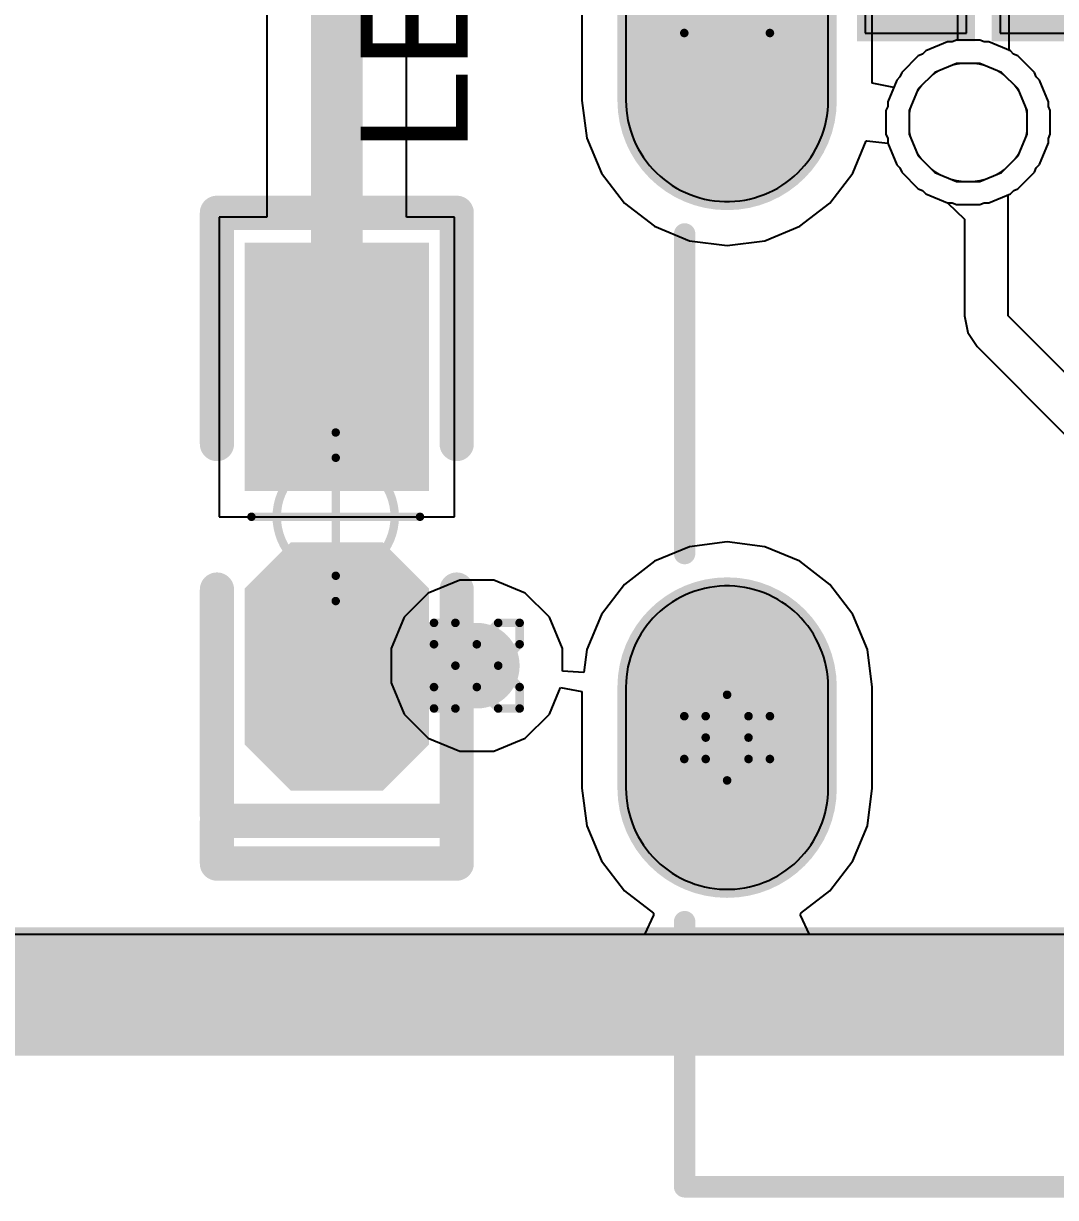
# Model space of a CAD drawing. Header units: inches. Extents: x -13 to 356, y -4 to 120.
# Drawn here: x 2.33 to 8.46, y -4.22 to 2.74 of the extents above; entities that cross this region are included whole.
import ezdxf

# ---------------------------------------------------------------- set-up
doc = ezdxf.new("R2010")
doc.units = ezdxf.units.IN
for name, color, linetype in [('Board_outline', 56, 'Continuous'), ('Bottom Layer', 5, 'Continuous'), ('Bottom Overlay', 54, 'Continuous'), ('Bottom Solder', 6, 'Continuous'), ('Dimensions', 6, 'Continuous'), ('Drill Drawing', 1, 'Continuous'), ('GND', 16, 'Continuous'), ('Keep-Out Layer', 6, 'Continuous'), ('Mechanical 15', 56, 'Continuous'), ('Multi-Layer', 9, 'Continuous'), ('Pad Holes', 156, 'Continuous'), ('POWER', 76, 'Continuous'), ('Top Layer', 1, 'Continuous'), ('Top Overlay', 2, 'Continuous'), ('Top Paste', 8, 'Continuous'), ('Top Solder', 216, 'Continuous'), ('Via Holes', 16, 'Continuous')]:
    doc.layers.add(name, color=color, linetype=linetype)
doc.styles.add('Arial', font='', dxfattribs={"height": 0.2})
doc.styles.get('Arial').set_extended_font_data('Arial')

# ---------------------------------------------------------------- blocks, each defined once
blk = doc.blocks.new('KH_TYPE_C_16P_17')
at = {"layer": 'Bottom Layer'}
h = blk.add_hatch(color=5, dxfattribs=at)
edge = h.paths.add_edge_path()
edge.add_arc((-4.3201, 1.365), 0.6, 180, 360)
edge.add_line((-3.7201, 1.365), (-3.7201, 2.165))
edge.add_arc((-4.3201, 2.165), 0.6, 0, 180)
edge.add_line((-4.9201, 2.165), (-4.9201, 1.365))
h = blk.add_hatch(color=5, dxfattribs=at)
edge = h.paths.add_edge_path()
edge.add_arc((-4.3201, -2.715), 0.6, 180, 360)
edge.add_line((-3.7201, -2.715), (-3.7201, -2.115))
edge.add_arc((-4.3201, -2.115), 0.6, 0, 180)
edge.add_line((-4.9201, -2.115), (-4.9201, -2.715))
at = {"layer": 'Bottom Solder'}
h = blk.add_hatch(color=6, dxfattribs=at)
edge = h.paths.add_edge_path()
edge.add_arc((-4.3201, 1.365), 0.6508, 180, 360)
edge.add_line((-3.6693, 1.365), (-3.6693, 2.165))
edge.add_arc((-4.3201, 2.165), 0.6508, 0, 180)
edge.add_line((-4.9709, 2.165), (-4.9709, 1.365))
h = blk.add_hatch(color=6, dxfattribs=at)
edge = h.paths.add_edge_path()
edge.add_arc((-4.3201, -2.715), 0.6508, 180, 360)
edge.add_line((-3.6693, -2.715), (-3.6693, -2.115))
edge.add_arc((-4.3201, -2.115), 0.6508, 0, 180)
edge.add_line((-4.9709, -2.115), (-4.9709, -2.715))
at = {"layer": 'GND'}
h = blk.add_hatch(color=16, dxfattribs=at)
edge = h.paths.add_edge_path()
edge.add_arc((-4.3201, 1.365), 0.6, 180, 360)
edge.add_line((-3.7201, 1.365), (-3.7201, 2.165))
edge.add_arc((-4.3201, 2.165), 0.6, 0, 180)
edge.add_line((-4.9201, 2.165), (-4.9201, 1.365))
h = blk.add_hatch(color=16, dxfattribs=at)
edge = h.paths.add_edge_path()
edge.add_arc((-4.3201, -2.715), 0.6, 180, 360)
edge.add_line((-3.7201, -2.715), (-3.7201, -2.115))
edge.add_arc((-4.3201, -2.115), 0.6, 0, 180)
edge.add_line((-4.9201, -2.115), (-4.9201, -2.715))
at = {"layer": 'Multi-Layer'}
h = blk.add_hatch(color=9, dxfattribs=at)
edge = h.paths.add_edge_path()
edge.add_arc((-4.3201, 1.365), 0.6, 180, 360)
edge.add_line((-3.7201, 1.365), (-3.7201, 2.165))
edge.add_arc((-4.3201, 2.165), 0.6, 0, 180)
edge.add_line((-4.9201, 2.165), (-4.9201, 1.365))
h = blk.add_hatch(color=9, dxfattribs=at)
edge = h.paths.add_edge_path()
edge.add_arc((-4.3201, -2.715), 0.6, 180, 360)
edge.add_line((-3.7201, -2.715), (-3.7201, -2.115))
edge.add_arc((-4.3201, -2.115), 0.6, 0, 180)
edge.add_line((-4.9201, -2.115), (-4.9201, -2.715))
at = {"layer": 'Pad Holes'}
h = blk.add_hatch(color=7, dxfattribs=at)
edge = h.paths.add_edge_path()
edge.add_arc((-4.3201, 1.2651), 0.35, 180, 360)
edge.add_line((-3.9701, 1.2651), (-3.9701, 2.265))
edge.add_arc((-4.3201, 2.265), 0.35, 0, 180)
edge.add_line((-4.6701, 2.265), (-4.6701, 1.2651))
h = blk.add_hatch(color=7, dxfattribs=at)
edge = h.paths.add_edge_path()
edge.add_arc((-4.3201, -2.765), 0.35, 180, 360)
edge.add_line((-3.9701, -2.765), (-3.9701, -2.065))
edge.add_arc((-4.3201, -2.065), 0.35, 0, 180)
edge.add_line((-4.6701, -2.065), (-4.6701, -2.765))
at = {"layer": 'POWER'}
h = blk.add_hatch(color=76, dxfattribs=at)
edge = h.paths.add_edge_path()
edge.add_arc((-4.3201, 1.365), 0.6, 180, 360)
edge.add_line((-3.7201, 1.365), (-3.7201, 2.165))
edge.add_arc((-4.3201, 2.165), 0.6, 0, 180)
edge.add_line((-4.9201, 2.165), (-4.9201, 1.365))
h = blk.add_hatch(color=76, dxfattribs=at)
edge = h.paths.add_edge_path()
edge.add_arc((-4.3201, -2.715), 0.6, 180, 360)
edge.add_line((-3.7201, -2.715), (-3.7201, -2.115))
edge.add_arc((-4.3201, -2.115), 0.6, 0, 180)
edge.add_line((-4.9201, -2.115), (-4.9201, -2.715))
at = {"layer": 'Top Layer'}
for points in [[(-3.5, 3.065), (-3.2, 3.065), (-3.2, 1.765), (-3.5, 1.765)], [(-3.2001, 3.065), (-2.9001, 3.065), (-2.9001, 1.765), (-3.2001, 1.765)], [(-2.6999, 3.065), (-2.3999, 3.065), (-2.3999, 1.765), (-2.6999, 1.765)], [(-2.4, 3.065), (-2.1, 3.065), (-2.1, 1.765), (-2.4, 1.765)]]:
    blk.add_hatch(color=1, dxfattribs=at).paths.add_polyline_path(points)
h = blk.add_hatch(color=1, dxfattribs=at)
edge = h.paths.add_edge_path()
edge.add_arc((-4.3201, 1.365), 0.6, 180, 360)
edge.add_line((-3.7201, 1.365), (-3.7201, 2.165))
edge.add_arc((-4.3201, 2.165), 0.6, 0, 180)
edge.add_line((-4.9201, 2.165), (-4.9201, 1.365))
h = blk.add_hatch(color=1, dxfattribs=at)
edge = h.paths.add_edge_path()
edge.add_arc((-4.3201, -2.715), 0.6, 180, 360)
edge.add_line((-3.7201, -2.715), (-3.7201, -2.115))
edge.add_arc((-4.3201, -2.115), 0.6, 0, 180)
edge.add_line((-4.9201, -2.115), (-4.9201, -2.715))
at = {"layer": 'Top Solder'}
for points in [[(-3.55, 3.115), (-3.15, 3.115), (-3.15, 1.715), (-3.55, 1.715)], [(-3.2501, 3.115), (-2.8501, 3.115), (-2.8501, 1.715), (-3.2501, 1.715)], [(-2.7499, 3.115), (-2.3499, 3.115), (-2.3499, 1.715), (-2.7499, 1.715)], [(-2.45, 3.115), (-2.05, 3.115), (-2.05, 1.715), (-2.45, 1.715)]]:
    blk.add_hatch(color=216, dxfattribs=at).paths.add_polyline_path(points)
h = blk.add_hatch(color=216, dxfattribs=at)
edge = h.paths.add_edge_path()
edge.add_arc((-4.3201, 1.365), 0.6508, 180, 360)
edge.add_line((-3.6693, 1.365), (-3.6693, 2.165))
edge.add_arc((-4.3201, 2.165), 0.6508, 0, 180)
edge.add_line((-4.9709, 2.165), (-4.9709, 1.365))
h = blk.add_hatch(color=216, dxfattribs=at)
edge = h.paths.add_edge_path()
edge.add_arc((-4.3201, -2.715), 0.6508, 180, 360)
edge.add_line((-3.6693, -2.715), (-3.6693, -2.115))
edge.add_arc((-4.3201, -2.115), 0.6508, 0, 180)
edge.add_line((-4.9709, -2.115), (-4.9709, -2.715))
at = {"layer": 'Dimensions'}
for points in [[(-2.54, 1.2349, 0.00508, 0.00508, 1), (-3.2401, 1.2349, 0.00508, 0.00508, 1)], [(-3.2413, 1.2349, 0.00254, 0.00254, 1), (-3.2388, 1.2349, 0.00254, 0.00254, 1)], [(-2.5413, 1.2349, 0.00254, 0.00254, 1), (-2.5388, 1.2349, 0.00254, 0.00254, 1)]]:
    blk.add_lwpolyline(points, format="xyseb", close=True, dxfattribs=at)
at = {"layer": 'Multi-Layer'}
for p, q in [((-2.9598, 1.585), (-3.0885, 1.5316)), ((-2.8205, 1.585), (-2.9598, 1.585)), ((-2.6919, 1.5317), (-2.8205, 1.585)), ((-3.0885, 1.5316), (-3.1869, 1.4332)), ((-2.5934, 1.4332), (-2.6919, 1.5317)), ((-3.1869, 1.4332), (-3.2402, 1.3045)), ((-2.54, 1.3046), (-2.5934, 1.4332)), ((-3.2402, 1.3045), (-3.2402, 1.2348)), ((-2.54, 1.2349), (-2.54, 1.3046)), ((-3.2402, 1.2348), (-3.2402, 1.1652)), ((-2.54, 1.2349), (-2.54, 1.2349)), ((-2.54, 1.1653), (-2.54, 1.2349)), ((-3.2402, 1.1652), (-3.1869, 1.0366)), ((-2.5933, 1.0366), (-2.54, 1.1653)), ((-3.1869, 1.0366), (-3.0884, 0.9381)), ((-2.6918, 0.9381), (-2.5933, 1.0366)), ((-3.0884, 0.9381), (-2.9597, 0.8848)), ((-2.8204, 0.8848), (-2.6918, 0.9381)), ((-2.9597, 0.8848), (-2.8204, 0.8848))]:
    blk.add_line(p, q, dxfattribs=at)
at = {"layer": 'Top Overlay'}
for points in [[(-4.5721, -1.3232, 0.127, 0.127, 0), (-4.5721, 0.5731, 0.127, 0.127, 0)], [(-4.5721, -5.0801, 0.127, 0.127, 0), (-4.5721, -3.507, 0.127, 0.127, 0)], [(-4.5721, -5.0801, 0.127, 0.127, 0), (4.5719, -5.0801, 0.127, 0.127, 0)]]:
    blk.add_lwpolyline(points, format="xyseb", dxfattribs=at)
for points in [[(-4.6038, 0.5731, 0.0635, 0.0635, 1), (-4.5403, 0.5731, 0.0635, 0.0635, 1)], [(-4.6038, -1.3232, 0.0635, 0.0635, 1), (-4.5403, -1.3232, 0.0635, 0.0635, 1)], [(-4.6038, -3.507, 0.0635, 0.0635, 1), (-4.5403, -3.507, 0.0635, 0.0635, 1)], [(-4.6038, -5.0801, 0.0635, 0.0635, 1), (-4.5403, -5.0801, 0.0635, 0.0635, 1)], [(-4.6038, -5.0801, 0.0635, 0.0635, 1), (-4.5403, -5.0801, 0.0635, 0.0635, 1)]]:
    blk.add_lwpolyline(points, format="xyseb", close=True, dxfattribs=at)
at = {"layer": 'Top Paste'}
for p, q in [((-3.5001, 3.0651), (-3.5001, 1.7651)), ((-2.9001, 1.7651), (-2.9001, 3.0651)), ((-2.7, 3.0651), (-2.7, 1.7651)), ((-4.9201, 2.165), (-4.9201, 1.365)), ((-3.7201, 1.365), (-3.7201, 2.165)), ((-3.5001, 1.7651), (-2.9001, 1.7651)), ((-2.7, 1.7651), (-2.4, 1.7651)), ((-2.4, 1.7651), (-2.1, 1.7651)), ((-4.9201, 1.365), (-4.9193, 1.3352)), ((-4.9193, 1.3352), (-4.9171, 1.3053)), ((-3.723, 1.3053), (-3.7208, 1.3352)), ((-3.7208, 1.3352), (-3.7201, 1.365)), ((-4.9171, 1.3053), (-4.9134, 1.2756)), ((-4.9134, 1.2756), (-4.9082, 1.2461)), ((-3.732, 1.2461), (-3.7268, 1.2756)), ((-3.7268, 1.2756), (-3.723, 1.3053)), ((-4.9082, 1.2461), (-4.9015, 1.217)), ((-4.9015, 1.217), (-4.8934, 1.1882)), ((-4.8934, 1.1882), (-4.8839, 1.1598)), ((-3.7563, 1.1598), (-3.7467, 1.1882)), ((-3.7467, 1.1882), (-3.7386, 1.217)), ((-3.7386, 1.217), (-3.732, 1.2461)), ((-4.8839, 1.1598), (-4.873, 1.132)), ((-4.873, 1.132), (-4.8607, 1.1047)), ((-3.7795, 1.1047), (-3.7672, 1.132)), ((-3.7672, 1.132), (-3.7563, 1.1598)), ((-4.8607, 1.1047), (-4.847, 1.0781)), ((-4.847, 1.0781), (-4.832, 1.0522)), ((-4.832, 1.0522), (-4.8158, 1.027)), ((-3.8243, 1.027), (-3.8081, 1.0522)), ((-3.8081, 1.0522), (-3.7931, 1.0781)), ((-3.7931, 1.0781), (-3.7795, 1.1047)), ((-4.8158, 1.027), (-4.7984, 1.0028)), ((-4.7984, 1.0028), (-4.7797, 0.9794)), ((-4.7797, 0.9794), (-4.7599, 0.9569)), ((-3.8802, 0.9569), (-3.8604, 0.9794)), ((-3.8604, 0.9794), (-3.8418, 1.0028)), ((-3.8418, 1.0028), (-3.8243, 1.027)), ((-4.7599, 0.9569), (-4.739, 0.9355)), ((-4.739, 0.9355), (-4.7171, 0.9152)), ((-4.7171, 0.9152), (-4.6942, 0.896)), ((-3.946, 0.896), (-3.9231, 0.9152)), ((-3.9231, 0.9152), (-3.9011, 0.9355)), ((-3.9011, 0.9355), (-3.8802, 0.9569)), ((-4.6942, 0.896), (-4.6703, 0.8779)), ((-4.6703, 0.8779), (-4.6456, 0.861)), ((-4.6456, 0.861), (-4.6201, 0.8454)), ((-4.6201, 0.8454), (-4.5938, 0.8311)), ((-4.0463, 0.8311), (-4.0201, 0.8454)), ((-4.0201, 0.8454), (-3.9945, 0.861)), ((-3.9945, 0.861), (-3.9698, 0.8779)), ((-3.9698, 0.8779), (-3.946, 0.896)), ((-4.5938, 0.8311), (-4.5668, 0.8181)), ((-4.5668, 0.8181), (-4.5393, 0.8065)), ((-4.5393, 0.8065), (-4.5112, 0.7963)), ((-4.5112, 0.7963), (-4.4826, 0.7875)), ((-4.4826, 0.7875), (-4.4536, 0.7801)), ((-4.4536, 0.7801), (-4.4243, 0.7742)), ((-4.4243, 0.7742), (-4.3947, 0.7697)), ((-4.3947, 0.7697), (-4.3649, 0.7667)), ((-4.3649, 0.7667), (-4.335, 0.7652)), ((-4.3051, 0.7652), (-4.2752, 0.7667)), ((-4.2752, 0.7667), (-4.2455, 0.7697)), ((-4.2455, 0.7697), (-4.2159, 0.7742)), ((-4.2159, 0.7742), (-4.1866, 0.7801)), ((-4.1866, 0.7801), (-4.1576, 0.7875)), ((-4.1576, 0.7875), (-4.129, 0.7963)), ((-4.129, 0.7963), (-4.1009, 0.8065)), ((-4.1009, 0.8065), (-4.0733, 0.8181)), ((-4.0733, 0.8181), (-4.0463, 0.8311)), ((-4.335, 0.7652), (-4.3051, 0.7652)), ((-4.4536, -1.5301), (-4.4826, -1.5375)), ((-4.4243, -1.5242), (-4.4536, -1.5301)), ((-4.3947, -1.5197), (-4.4243, -1.5242)), ((-4.3649, -1.5167), (-4.3947, -1.5197)), ((-4.335, -1.5152), (-4.3649, -1.5167)), ((-4.3051, -1.5152), (-4.335, -1.5152)), ((-4.2752, -1.5167), (-4.3051, -1.5152)), ((-4.2455, -1.5197), (-4.2752, -1.5167)), ((-4.2159, -1.5242), (-4.2455, -1.5197)), ((-4.1866, -1.5301), (-4.2159, -1.5242)), ((-4.1576, -1.5375), (-4.1866, -1.5301)), ((-4.6201, -1.5954), (-4.6456, -1.611)), ((-4.5938, -1.5811), (-4.6201, -1.5954)), ((-4.5668, -1.5681), (-4.5938, -1.5811)), ((-4.5393, -1.5565), (-4.5668, -1.5681)), ((-4.5112, -1.5463), (-4.5393, -1.5565)), ((-4.4826, -1.5375), (-4.5112, -1.5463)), ((-4.129, -1.5463), (-4.1576, -1.5375)), ((-4.1009, -1.5565), (-4.129, -1.5463)), ((-4.0733, -1.5681), (-4.1009, -1.5565)), ((-4.0463, -1.5811), (-4.0733, -1.5681)), ((-4.0201, -1.5954), (-4.0463, -1.5811)), ((-3.9945, -1.611), (-4.0201, -1.5954)), ((-4.7171, -1.6652), (-4.739, -1.6855)), ((-4.6942, -1.6459), (-4.7171, -1.6652)), ((-4.6703, -1.6279), (-4.6942, -1.6459)), ((-4.6456, -1.611), (-4.6703, -1.6279)), ((-3.9698, -1.6279), (-3.9945, -1.611)), ((-3.946, -1.6459), (-3.9698, -1.6279)), ((-3.9231, -1.6652), (-3.946, -1.6459)), ((-3.9011, -1.6855), (-3.9231, -1.6652)), ((-4.7797, -1.7294), (-4.7984, -1.7528)), ((-4.7599, -1.7069), (-4.7797, -1.7294)), ((-4.739, -1.6855), (-4.7599, -1.7069)), ((-3.8802, -1.7069), (-3.9011, -1.6855)), ((-3.8604, -1.7294), (-3.8802, -1.7069)), ((-3.8418, -1.7528), (-3.8604, -1.7294)), ((-4.832, -1.8022), (-4.847, -1.8281)), ((-4.8158, -1.777), (-4.832, -1.8022)), ((-4.7984, -1.7528), (-4.8158, -1.777)), ((-3.8243, -1.777), (-3.8418, -1.7528)), ((-3.8081, -1.8022), (-3.8243, -1.777)), ((-3.7931, -1.8281), (-3.8081, -1.8022)), ((-4.8607, -1.8547), (-4.873, -1.882)), ((-4.847, -1.8281), (-4.8607, -1.8547)), ((-3.7795, -1.8547), (-3.7931, -1.8281)), ((-3.7672, -1.882), (-3.7795, -1.8547)), ((-4.8934, -1.9382), (-4.9015, -1.967)), ((-4.8839, -1.9098), (-4.8934, -1.9382)), ((-4.873, -1.882), (-4.8839, -1.9098)), ((-3.7563, -1.9098), (-3.7672, -1.882)), ((-3.7467, -1.9382), (-3.7563, -1.9098)), ((-3.7386, -1.967), (-3.7467, -1.9382)), ((-4.9082, -1.9961), (-4.9134, -2.0256)), ((-4.9015, -1.967), (-4.9082, -1.9961)), ((-3.732, -1.9961), (-3.7386, -1.967)), ((-3.7268, -2.0256), (-3.732, -1.9961)), ((-4.9193, -2.0851), (-4.9201, -2.115)), ((-4.9171, -2.0553), (-4.9193, -2.0851)), ((-4.9134, -2.0256), (-4.9171, -2.0553)), ((-3.723, -2.0553), (-3.7268, -2.0256)), ((-3.7208, -2.0851), (-3.723, -2.0553)), ((-3.7201, -2.115), (-3.7208, -2.0851)), ((-4.9201, -2.115), (-4.9201, -2.715)), ((-3.7201, -2.715), (-3.7201, -2.115)), ((-4.9201, -2.715), (-4.9193, -2.7449)), ((-3.7208, -2.7449), (-3.7201, -2.715)), ((-4.9193, -2.7449), (-4.9171, -2.7748)), ((-4.9171, -2.7748), (-4.9134, -2.8045)), ((-3.7268, -2.8045), (-3.723, -2.7748)), ((-3.723, -2.7748), (-3.7208, -2.7449)), ((-4.9134, -2.8045), (-4.9082, -2.8339)), ((-4.9082, -2.8339), (-4.9015, -2.8631)), ((-3.7386, -2.8631), (-3.732, -2.8339)), ((-3.732, -2.8339), (-3.7268, -2.8045)), ((-4.9015, -2.8631), (-4.8934, -2.8919)), ((-4.8934, -2.8919), (-4.8839, -2.9202)), ((-4.8839, -2.9202), (-4.873, -2.9481)), ((-3.7672, -2.9481), (-3.7563, -2.9202)), ((-3.7563, -2.9202), (-3.7467, -2.8919)), ((-3.7467, -2.8919), (-3.7386, -2.8631)), ((-4.873, -2.9481), (-4.8607, -2.9754)), ((-4.8607, -2.9754), (-4.847, -3.002)), ((-3.7931, -3.002), (-3.7795, -2.9754)), ((-3.7795, -2.9754), (-3.7672, -2.9481)), ((-4.847, -3.002), (-4.832, -3.0279)), ((-4.832, -3.0279), (-4.8158, -3.053)), ((-4.8158, -3.053), (-4.7984, -3.0773)), ((-3.8418, -3.0773), (-3.8243, -3.053)), ((-3.8243, -3.053), (-3.8081, -3.0279)), ((-3.8081, -3.0279), (-3.7931, -3.002)), ((-4.7984, -3.0773), (-4.7797, -3.1007)), ((-4.7797, -3.1007), (-4.7599, -3.1231)), ((-4.7599, -3.1231), (-4.739, -3.1445)), ((-3.9011, -3.1445), (-3.8802, -3.1231)), ((-3.8802, -3.1231), (-3.8604, -3.1007)), ((-3.8604, -3.1007), (-3.8418, -3.0773)), ((-4.739, -3.1445), (-4.7171, -3.1649)), ((-4.7171, -3.1649), (-4.6942, -3.1841)), ((-4.6942, -3.1841), (-4.6703, -3.2022)), ((-4.6703, -3.2022), (-4.6456, -3.219)), ((-3.9945, -3.219), (-3.9698, -3.2022)), ((-3.9698, -3.2022), (-3.946, -3.1841)), ((-3.946, -3.1841), (-3.9231, -3.1649)), ((-3.9231, -3.1649), (-3.9011, -3.1445)), ((-4.6456, -3.219), (-4.6201, -3.2346)), ((-4.6201, -3.2346), (-4.5938, -3.249)), ((-4.5938, -3.249), (-4.5668, -3.2619)), ((-4.5668, -3.2619), (-4.5393, -3.2736)), ((-4.5393, -3.2736), (-4.5112, -3.2838)), ((-4.129, -3.2838), (-4.1009, -3.2736)), ((-4.1009, -3.2736), (-4.0733, -3.2619)), ((-4.0733, -3.2619), (-4.0463, -3.249)), ((-4.0463, -3.249), (-4.0201, -3.2346)), ((-4.0201, -3.2346), (-3.9945, -3.219)), ((-4.5112, -3.2838), (-4.4826, -3.2926)), ((-4.4826, -3.2926), (-4.4536, -3.3)), ((-4.4536, -3.3), (-4.4243, -3.3059)), ((-4.4243, -3.3059), (-4.3947, -3.3104)), ((-4.3947, -3.3104), (-4.3649, -3.3134)), ((-4.3649, -3.3134), (-4.335, -3.3149)), ((-4.335, -3.3149), (-4.3051, -3.3149)), ((-4.3051, -3.3149), (-4.2752, -3.3134)), ((-4.2752, -3.3134), (-4.2455, -3.3104)), ((-4.2455, -3.3104), (-4.2159, -3.3059)), ((-4.2159, -3.3059), (-4.1866, -3.3)), ((-4.1866, -3.3), (-4.1576, -3.2926)), ((-4.1576, -3.2926), (-4.129, -3.2838))]:
    blk.add_line(p, q, dxfattribs=at)
blk = doc.blocks.new('LED_0603B_36')
at = {"layer": 'Top Layer'}
for points in [[(-1.5239, 0.451), (-0.2539, 0.451), (-0.2539, -0.438), (-1.5239, -0.438)], [(1.3019, 0.451), (0.4764, 0.451), (0.2541, 0.2288), (0.2541, -0.2157), (0.4764, -0.438), (1.3019, -0.438), (1.5241, -0.2157), (1.5241, 0.2288)]]:
    blk.add_hatch(color=1, dxfattribs=at).paths.add_polyline_path(points)
at = {"layer": 'Top Paste'}
for points in [[(-1.5239, 0.451), (-0.2539, 0.451), (-0.2539, -0.438), (-1.5239, -0.438)], [(1.3019, 0.451), (0.4764, 0.451), (0.2541, 0.2288), (0.2541, -0.2157), (0.4764, -0.438), (1.3019, -0.438), (1.5241, -0.2157), (1.5241, 0.2288)]]:
    blk.add_hatch(color=8, dxfattribs=at).paths.add_polyline_path(points)
at = {"layer": 'Top Solder'}
for points in [[(-1.6255, 0.5526), (-0.1523, 0.5526), (-0.1523, -0.5396), (-1.6255, -0.5396)], [(1.3527, 0.5526), (0.4256, 0.5526), (0.1525, 0.2796), (0.1525, -0.2665), (0.4256, -0.5396), (1.3527, -0.5396), (1.6257, -0.2665), (1.6257, 0.2796)]]:
    blk.add_hatch(color=216, dxfattribs=at).paths.add_polyline_path(points)
at = {"layer": 'Mechanical 15'}
for points in [[(0, -0.5, 0.05, 0.05, 0), (0, 0.5, 0.05, 0.05, 0)], [(0.5, 0, 0.05, 0.05, 0), (-0.5, 0, 0.05, 0.05, 0)]]:
    blk.add_lwpolyline(points, format="xyseb", dxfattribs=at)
for points in [[(-0.0125, 0.5, 0.025, 0.025, 1), (0.0125, 0.5, 0.025, 0.025, 1)], [(0.35, 0, 0.05, 0.05, 1), (-0.35, 0, 0.05, 0.05, 1)], [(-0.5125, 0, 0.025, 0.025, 1), (-0.4875, 0, 0.025, 0.025, 1)], [(-0.3625, 0, 0.025, 0.025, 1), (-0.3375, 0, 0.025, 0.025, 1)], [(0.3375, 0, 0.025, 0.025, 1), (0.3625, 0, 0.025, 0.025, 1)], [(0.4875, 0, 0.025, 0.025, 1), (0.5125, 0, 0.025, 0.025, 1)], [(-0.0125, -0.5, 0.025, 0.025, 1), (0.0125, -0.5, 0.025, 0.025, 1)]]:
    blk.add_lwpolyline(points, format="xyseb", close=True, dxfattribs=at)
at = {"layer": 'Top Overlay'}
for points in [[(-1.7779, 0.7177, 0.2032, 0.2032, 0), (-1.8033, 0.7177, 0.2032, 0.2032, 0)], [(-1.8033, -0.6539, 0.2032, 0.2032, 0), (-1.8033, 0.7177, 0.2032, 0.2032, 0)], [(-0.4317, 0.7177, 0.2032, 0.2032, 0), (-1.7779, 0.7177, 0.2032, 0.2032, 0)], [(1.8035, 0.7177, 0.2032, 0.2032, 0), (0.4319, 0.7177, 0.2032, 0.2032, 0)], [(2.0575, 0.7177, 0.2032, 0.2032, 0), (1.8035, 0.7177, 0.2032, 0.2032, 0)], [(1.8035, -0.7047, 0.2032, 0.2032, 0), (1.8035, 0.6669, 0.2032, 0.2032, 0)], [(2.0575, -0.7047, 0.2032, 0.2032, 0), (2.0575, 0.7177, 0.2032, 0.2032, 0)], [(-1.8033, -0.7047, 0.2032, 0.2032, 0), (-1.8033, -0.6539, 0.2032, 0.2032, 0)], [(-0.4317, -0.7047, 0.2032, 0.2032, 0), (-1.8033, -0.7047, 0.2032, 0.2032, 0)], [(1.7781, -0.7047, 0.2032, 0.2032, 0), (0.4319, -0.7047, 0.2032, 0.2032, 0)], [(2.0575, -0.7047, 0.2032, 0.2032, 0), (1.8035, -0.7047, 0.2032, 0.2032, 0)]]:
    blk.add_lwpolyline(points, format="xyseb", dxfattribs=at)
for points in [[(-1.8541, 0.7177, 0.1016, 0.1016, 1), (-1.7525, 0.7177, 0.1016, 0.1016, 1)], [(-1.8541, 0.7177, 0.1016, 0.1016, 1), (-1.7525, 0.7177, 0.1016, 0.1016, 1)], [(-1.8287, 0.7177, 0.1016, 0.1016, 1), (-1.7271, 0.7177, 0.1016, 0.1016, 1)], [(-1.8287, 0.7177, 0.1016, 0.1016, 1), (-1.7271, 0.7177, 0.1016, 0.1016, 1)], [(-0.4825, 0.7177, 0.1016, 0.1016, 1), (-0.3809, 0.7177, 0.1016, 0.1016, 1)], [(0.3811, 0.7177, 0.1016, 0.1016, 1), (0.4827, 0.7177, 0.1016, 0.1016, 1)], [(1.7527, 0.7177, 0.1016, 0.1016, 1), (1.8543, 0.7177, 0.1016, 0.1016, 1)], [(1.7527, 0.7177, 0.1016, 0.1016, 1), (1.8543, 0.7177, 0.1016, 0.1016, 1)], [(1.7527, 0.6669, 0.1016, 0.1016, 1), (1.8543, 0.6669, 0.1016, 0.1016, 1)], [(2.0067, 0.7177, 0.1016, 0.1016, 1), (2.1083, 0.7177, 0.1016, 0.1016, 1)], [(2.0067, 0.7177, 0.1016, 0.1016, 1), (2.1083, 0.7177, 0.1016, 0.1016, 1)], [(-1.8541, -0.6539, 0.1016, 0.1016, 1), (-1.7525, -0.6539, 0.1016, 0.1016, 1)], [(-1.8541, -0.6539, 0.1016, 0.1016, 1), (-1.7525, -0.6539, 0.1016, 0.1016, 1)], [(-1.8541, -0.7047, 0.1016, 0.1016, 1), (-1.7525, -0.7047, 0.1016, 0.1016, 1)], [(-1.8541, -0.7047, 0.1016, 0.1016, 1), (-1.7525, -0.7047, 0.1016, 0.1016, 1)], [(-0.4825, -0.7047, 0.1016, 0.1016, 1), (-0.3809, -0.7047, 0.1016, 0.1016, 1)], [(0.3811, -0.7047, 0.1016, 0.1016, 1), (0.4827, -0.7047, 0.1016, 0.1016, 1)], [(1.7273, -0.7047, 0.1016, 0.1016, 1), (1.8289, -0.7047, 0.1016, 0.1016, 1)], [(1.7527, -0.7047, 0.1016, 0.1016, 1), (1.8543, -0.7047, 0.1016, 0.1016, 1)], [(1.7527, -0.7047, 0.1016, 0.1016, 1), (1.8543, -0.7047, 0.1016, 0.1016, 1)], [(2.0067, -0.7047, 0.1016, 0.1016, 1), (2.1083, -0.7047, 0.1016, 0.1016, 1)], [(2.0067, -0.7047, 0.1016, 0.1016, 1), (2.1083, -0.7047, 0.1016, 0.1016, 1)]]:
    blk.add_lwpolyline(points, format="xyseb", close=True, dxfattribs=at)

msp = doc.modelspace()

# ---------------------------------------------------------------- hatches: boundary and pattern name
at = {"layer": 'Bottom Layer'}
h = msp.add_hatch(color=5, dxfattribs=at)
edge = h.paths.add_edge_path()
edge.add_arc((5.0227, -1.0668), 0.254, 0, 360)
at = {"layer": 'GND'}
h = msp.add_hatch(color=16, dxfattribs=at)
edge = h.paths.add_edge_path()
edge.add_arc((5.0227, -1.0668), 0.254, 0, 360)
at = {"layer": 'POWER'}
h = msp.add_hatch(color=76, dxfattribs=at)
edge = h.paths.add_edge_path()
edge.add_arc((5.0227, -1.0668), 0.254, 0, 360)
at = {"layer": 'Top Layer'}
msp.add_hatch(color=1, dxfattribs=at).paths.add_polyline_path([(4.1922, -0.8168), (4.1922, -1.3168), (5.0227, -1.3168), (5.0227, -0.8168)])
h = msp.add_hatch(color=1, dxfattribs=at)
edge = h.paths.add_edge_path()
edge.add_arc((5.0227, -1.0668), 0.254, 0, 360)
at = {"layer": 'Via Holes'}
h = msp.add_hatch(color=7, dxfattribs=at)
edge = h.paths.add_edge_path()
edge.add_arc((5.0227, -1.0668), 0.127, 0, 360)

# ---------------------------------------------------------------- linework, layer by layer
at = {"layer": 'Board_outline'}
msp.add_lwpolyline([(-2.2584, -3.0003, 0.762, 0.762, 0), (31.3992, -3.0003, 0.762, 0.762, 0)], format="xyseb", dxfattribs=at)
msp.add_lwpolyline([(-2.2584, -3.0003, 0.762, 0.762, 0), (31.3992, -3.0003, 0.762, 0.762, 0)], format="xyseb", dxfattribs=at)
msp.add_lwpolyline([(-2.2584, -3.0003, 0.762, 0.762, 0), (31.3992, -3.0003, 0.762, 0.762, 0)], format="xyseb", dxfattribs=at)
msp.add_lwpolyline([(-2.2584, -3.0003, 0.762, 0.762, 0), (31.3992, -3.0003, 0.762, 0.762, 0)], format="xyseb", dxfattribs=at)
at = {"layer": 'Bottom Layer'}
for p, q in [((7.6867, 2.5801), (7.6674, 2.5608)), ((7.8153, 2.6335), (7.6867, 2.5801)), ((7.8427, 2.6335), (7.8153, 2.6335)), ((7.868, 2.6439), (7.8427, 2.6335)), ((8.0072, 2.644), (7.868, 2.6439)), ((8.0325, 2.6335), (8.0072, 2.644)), ((8.0598, 2.6335), (8.0325, 2.6335)), ((8.1885, 2.5802), (8.0598, 2.6335)), ((8.2078, 2.5609), (8.1885, 2.5802)), ((7.6421, 2.5503), (7.5436, 2.4519)), ((7.6674, 2.5608), (7.6421, 2.5503)), ((8.2331, 2.5504), (8.2078, 2.5609)), ((8.3316, 2.452), (8.2331, 2.5504)), ((7.5436, 2.4519), (7.5332, 2.4266)), ((8.3421, 2.4267), (8.3316, 2.452)), ((7.5138, 2.4072), (7.4606, 2.2786)), ((7.5332, 2.4266), (7.5138, 2.4072)), ((8.3614, 2.4074), (8.3421, 2.4267)), ((8.4147, 2.2787), (8.3614, 2.4074)), ((7.4606, 2.2512), (7.4501, 2.226)), ((7.4606, 2.2786), (7.4606, 2.2512)), ((8.4147, 2.2514), (8.4147, 2.2787)), ((8.4252, 2.2261), (8.4147, 2.2514)), ((7.4501, 2.226), (7.4501, 2.1563)), ((8.4252, 2.1565), (8.4252, 2.2261)), ((7.4501, 2.1563), (7.4501, 2.0867)), ((8.4252, 2.0868), (8.4252, 2.1565)), ((7.4501, 2.0867), (7.4606, 2.0614)), ((7.4606, 2.0614), (7.4606, 2.0341)), ((7.4606, 2.0341), (7.5139, 1.9054)), ((8.3615, 1.9056), (8.4147, 2.0342)), ((8.4147, 2.0616), (8.4252, 2.0868)), ((8.4147, 2.0342), (8.4147, 2.0616)), ((7.5139, 1.9054), (7.5333, 1.8861)), ((7.5333, 1.8861), (7.5437, 1.8608)), ((8.3317, 1.861), (8.3421, 1.8862)), ((8.3421, 1.8862), (8.3615, 1.9056)), ((7.5437, 1.8608), (7.6422, 1.7624)), ((8.2332, 1.7625), (8.3317, 1.861)), ((7.6422, 1.7624), (7.6675, 1.7519)), ((7.6675, 1.7519), (7.6868, 1.7326)), ((8.1886, 1.7327), (8.208, 1.752)), ((8.208, 1.752), (8.2332, 1.7625)), ((7.6868, 1.7326), (7.8155, 1.6793)), ((7.8155, 1.6793), (7.8428, 1.6793)), ((7.8428, 1.6793), (7.8681, 1.6689)), ((8.0074, 1.6689), (8.0326, 1.6793)), ((8.0326, 1.6793), (8.06, 1.6794)), ((8.06, 1.6794), (8.1886, 1.7327)), ((7.8681, 1.6689), (8.0074, 1.6689)), ((31.3992, -2.6615), (-2.2583, -2.6615))]:
    msp.add_line(p, q, dxfattribs=at)
at = {"layer": 'Bottom Overlay'}
msp.add_lwpolyline([(-2.2584, -3.0003, 0.762, 0.762, 0), (31.3992, -3.0003, 0.762, 0.762, 0)], format="xyseb", dxfattribs=at)
at = {"layer": 'Drill Drawing'}
for points in [[(6.7617, 2.6866, 0.0508, 0.0508, 1), (6.2537, 2.6866, 0.0508, 0.0508, 1)], [(6.241, 2.6866, 0.0254, 0.0254, 1), (6.2664, 2.6866, 0.0254, 0.0254, 1)], [(6.749, 2.6866, 0.0254, 0.0254, 1), (6.7744, 2.6866, 0.0254, 0.0254, 1)], [(4.756, -0.8128, 0.0254, 0.0254, 1), (4.7814, -0.8128, 0.0254, 0.0254, 1)], [(4.756, -0.8128, 0.0254, 0.0254, 1), (4.7814, -0.8128, 0.0254, 0.0254, 1)], [(4.883, -0.8128, 0.0254, 0.0254, 1), (4.9084, -0.8128, 0.0254, 0.0254, 1)], [(4.883, -0.8128, 0.0254, 0.0254, 1), (4.9084, -0.8128, 0.0254, 0.0254, 1)], [(5.137, -0.8128, 0.0254, 0.0254, 1), (5.1624, -0.8128, 0.0254, 0.0254, 1)], [(5.137, -0.8128, 0.0254, 0.0254, 1), (5.1624, -0.8128, 0.0254, 0.0254, 1)], [(5.264, -0.8128, 0.0254, 0.0254, 1), (5.2894, -0.8128, 0.0254, 0.0254, 1)], [(5.264, -0.8128, 0.0254, 0.0254, 1), (5.2894, -0.8128, 0.0254, 0.0254, 1)], [(4.756, -0.9398, 0.0254, 0.0254, 1), (4.7814, -0.9398, 0.0254, 0.0254, 1)], [(4.756, -0.9398, 0.0254, 0.0254, 1), (4.7814, -0.9398, 0.0254, 0.0254, 1)], [(5.01, -0.9398, 0.0254, 0.0254, 1), (5.0354, -0.9398, 0.0254, 0.0254, 1)], [(5.01, -0.9398, 0.0254, 0.0254, 1), (5.0354, -0.9398, 0.0254, 0.0254, 1)], [(5.264, -0.9398, 0.0254, 0.0254, 1), (5.2894, -0.9398, 0.0254, 0.0254, 1)], [(5.264, -0.9398, 0.0254, 0.0254, 1), (5.2894, -0.9398, 0.0254, 0.0254, 1)], [(4.883, -1.0668, 0.0254, 0.0254, 1), (4.9084, -1.0668, 0.0254, 0.0254, 1)], [(4.883, -1.0668, 0.0254, 0.0254, 1), (4.9084, -1.0668, 0.0254, 0.0254, 1)], [(5.137, -1.0668, 0.0254, 0.0254, 1), (5.1624, -1.0668, 0.0254, 0.0254, 1)], [(5.137, -1.0668, 0.0254, 0.0254, 1), (5.1624, -1.0668, 0.0254, 0.0254, 1)], [(4.756, -1.1938, 0.0254, 0.0254, 1), (4.7814, -1.1938, 0.0254, 0.0254, 1)], [(4.756, -1.1938, 0.0254, 0.0254, 1), (4.7814, -1.1938, 0.0254, 0.0254, 1)], [(5.01, -1.1938, 0.0254, 0.0254, 1), (5.0354, -1.1938, 0.0254, 0.0254, 1)], [(5.01, -1.1938, 0.0254, 0.0254, 1), (5.0354, -1.1938, 0.0254, 0.0254, 1)], [(5.264, -1.1938, 0.0254, 0.0254, 1), (5.2894, -1.1938, 0.0254, 0.0254, 1)], [(5.264, -1.1938, 0.0254, 0.0254, 1), (5.2894, -1.1938, 0.0254, 0.0254, 1)], [(6.495, -1.2395, 0.0254, 0.0254, 1), (6.5204, -1.2395, 0.0254, 0.0254, 1)], [(6.495, -1.2395, 0.0254, 0.0254, 1), (6.5204, -1.2395, 0.0254, 0.0254, 1)], [(4.756, -1.3208, 0.0254, 0.0254, 1), (4.7814, -1.3208, 0.0254, 0.0254, 1)], [(4.756, -1.3208, 0.0254, 0.0254, 1), (4.7814, -1.3208, 0.0254, 0.0254, 1)], [(4.883, -1.3208, 0.0254, 0.0254, 1), (4.9084, -1.3208, 0.0254, 0.0254, 1)], [(4.883, -1.3208, 0.0254, 0.0254, 1), (4.9084, -1.3208, 0.0254, 0.0254, 1)], [(5.137, -1.3208, 0.0254, 0.0254, 1), (5.1624, -1.3208, 0.0254, 0.0254, 1)], [(5.137, -1.3208, 0.0254, 0.0254, 1), (5.1624, -1.3208, 0.0254, 0.0254, 1)], [(5.264, -1.3208, 0.0254, 0.0254, 1), (5.2894, -1.3208, 0.0254, 0.0254, 1)], [(5.264, -1.3208, 0.0254, 0.0254, 1), (5.2894, -1.3208, 0.0254, 0.0254, 1)], [(6.241, -1.3665, 0.0254, 0.0254, 1), (6.2664, -1.3665, 0.0254, 0.0254, 1)], [(6.241, -1.3665, 0.0254, 0.0254, 1), (6.2664, -1.3665, 0.0254, 0.0254, 1)], [(6.368, -1.3665, 0.0254, 0.0254, 1), (6.3934, -1.3665, 0.0254, 0.0254, 1)], [(6.368, -1.3665, 0.0254, 0.0254, 1), (6.3934, -1.3665, 0.0254, 0.0254, 1)], [(6.622, -1.3665, 0.0254, 0.0254, 1), (6.6474, -1.3665, 0.0254, 0.0254, 1)], [(6.622, -1.3665, 0.0254, 0.0254, 1), (6.6474, -1.3665, 0.0254, 0.0254, 1)], [(6.749, -1.3665, 0.0254, 0.0254, 1), (6.7744, -1.3665, 0.0254, 0.0254, 1)], [(6.749, -1.3665, 0.0254, 0.0254, 1), (6.7744, -1.3665, 0.0254, 0.0254, 1)], [(6.368, -1.4935, 0.0254, 0.0254, 1), (6.3934, -1.4935, 0.0254, 0.0254, 1)], [(6.368, -1.4935, 0.0254, 0.0254, 1), (6.3934, -1.4935, 0.0254, 0.0254, 1)], [(6.622, -1.4935, 0.0254, 0.0254, 1), (6.6474, -1.4935, 0.0254, 0.0254, 1)], [(6.622, -1.4935, 0.0254, 0.0254, 1), (6.6474, -1.4935, 0.0254, 0.0254, 1)], [(6.241, -1.6205, 0.0254, 0.0254, 1), (6.2664, -1.6205, 0.0254, 0.0254, 1)], [(6.241, -1.6205, 0.0254, 0.0254, 1), (6.2664, -1.6205, 0.0254, 0.0254, 1)], [(6.368, -1.6205, 0.0254, 0.0254, 1), (6.3934, -1.6205, 0.0254, 0.0254, 1)], [(6.368, -1.6205, 0.0254, 0.0254, 1), (6.3934, -1.6205, 0.0254, 0.0254, 1)], [(6.622, -1.6205, 0.0254, 0.0254, 1), (6.6474, -1.6205, 0.0254, 0.0254, 1)], [(6.622, -1.6205, 0.0254, 0.0254, 1), (6.6474, -1.6205, 0.0254, 0.0254, 1)], [(6.749, -1.6205, 0.0254, 0.0254, 1), (6.7744, -1.6205, 0.0254, 0.0254, 1)], [(6.749, -1.6205, 0.0254, 0.0254, 1), (6.7744, -1.6205, 0.0254, 0.0254, 1)], [(6.495, -1.7475, 0.0254, 0.0254, 1), (6.5204, -1.7475, 0.0254, 0.0254, 1)], [(6.495, -1.7475, 0.0254, 0.0254, 1), (6.5204, -1.7475, 0.0254, 0.0254, 1)]]:
    msp.add_lwpolyline(points, format="xyseb", close=True, dxfattribs=at)
for points in [[(4.7687, -0.9398, 0.0508, 0.0508, 0), (4.7687, -0.8128, 0.0508, 0.0508, 0)], [(4.7687, -0.8128, 0.0508, 0.0508, 0), (4.8957, -0.8128, 0.0508, 0.0508, 0)], [(4.8957, -0.8128, 0.0508, 0.0508, 0), (5.0227, -0.9398, 0.0508, 0.0508, 0)], [(5.0227, -0.9398, 0.0508, 0.0508, 0), (5.1497, -0.8128, 0.0508, 0.0508, 0)], [(5.1497, -0.8128, 0.0508, 0.0508, 0), (5.2767, -0.8128, 0.0508, 0.0508, 0)], [(5.2767, -0.9398, 0.0508, 0.0508, 0), (5.2767, -0.8128, 0.0508, 0.0508, 0)], [(4.7687, -0.9398, 0.0508, 0.0508, 0), (4.8957, -1.0668, 0.0508, 0.0508, 0)], [(5.1497, -1.0668, 0.0508, 0.0508, 0), (5.2767, -0.9398, 0.0508, 0.0508, 0)], [(4.7687, -1.1938, 0.0508, 0.0508, 0), (4.8957, -1.0668, 0.0508, 0.0508, 0)], [(5.1497, -1.0668, 0.0508, 0.0508, 0), (5.2767, -1.1938, 0.0508, 0.0508, 0)], [(4.7687, -1.3208, 0.0508, 0.0508, 0), (4.7687, -1.1938, 0.0508, 0.0508, 0)], [(4.8957, -1.3208, 0.0508, 0.0508, 0), (5.0227, -1.1938, 0.0508, 0.0508, 0)], [(5.0227, -1.1938, 0.0508, 0.0508, 0), (5.1497, -1.3208, 0.0508, 0.0508, 0)], [(5.2767, -1.3208, 0.0508, 0.0508, 0), (5.2767, -1.1938, 0.0508, 0.0508, 0)], [(6.3807, -1.3665, 0.0508, 0.0508, 0), (6.5077, -1.2395, 0.0508, 0.0508, 0)], [(6.5077, -1.2395, 0.0508, 0.0508, 0), (6.6347, -1.3665, 0.0508, 0.0508, 0)], [(4.7687, -1.3208, 0.0508, 0.0508, 0), (4.8957, -1.3208, 0.0508, 0.0508, 0)], [(5.1497, -1.3208, 0.0508, 0.0508, 0), (5.2767, -1.3208, 0.0508, 0.0508, 0)], [(6.2537, -1.3665, 0.0508, 0.0508, 0), (6.3807, -1.4935, 0.0508, 0.0508, 0)], [(6.2537, -1.3665, 0.0508, 0.0508, 0), (6.3807, -1.3665, 0.0508, 0.0508, 0)], [(6.6347, -1.3665, 0.0508, 0.0508, 0), (6.7617, -1.3665, 0.0508, 0.0508, 0)], [(6.6347, -1.4935, 0.0508, 0.0508, 0), (6.7617, -1.3665, 0.0508, 0.0508, 0)], [(6.2537, -1.6205, 0.0508, 0.0508, 0), (6.3807, -1.4935, 0.0508, 0.0508, 0)], [(6.6347, -1.4935, 0.0508, 0.0508, 0), (6.7617, -1.6205, 0.0508, 0.0508, 0)], [(6.2537, -1.6205, 0.0508, 0.0508, 0), (6.3807, -1.6205, 0.0508, 0.0508, 0)], [(6.3807, -1.6205, 0.0508, 0.0508, 0), (6.5077, -1.7475, 0.0508, 0.0508, 0)], [(6.5077, -1.7475, 0.0508, 0.0508, 0), (6.6347, -1.6205, 0.0508, 0.0508, 0)], [(6.6347, -1.6205, 0.0508, 0.0508, 0), (6.7617, -1.6205, 0.0508, 0.0508, 0)]]:
    msp.add_lwpolyline(points, format="xyseb", dxfattribs=at)
at = {"layer": 'GND'}
for p, q in [((7.6867, 2.5801), (7.6674, 2.5608)), ((7.8153, 2.6335), (7.6867, 2.5801)), ((7.8427, 2.6335), (7.8153, 2.6335)), ((7.868, 2.6439), (7.8427, 2.6335)), ((8.0072, 2.644), (7.868, 2.6439)), ((8.0325, 2.6335), (8.0072, 2.644)), ((8.0598, 2.6335), (8.0325, 2.6335)), ((8.1885, 2.5802), (8.0598, 2.6335)), ((8.2078, 2.5609), (8.1885, 2.5802)), ((7.6421, 2.5503), (7.5436, 2.4519)), ((7.6674, 2.5608), (7.6421, 2.5503)), ((8.2331, 2.5504), (8.2078, 2.5609)), ((8.3316, 2.452), (8.2331, 2.5504)), ((7.5436, 2.4519), (7.5332, 2.4266)), ((8.3421, 2.4267), (8.3316, 2.452)), ((7.5138, 2.4072), (7.4606, 2.2786)), ((7.5332, 2.4266), (7.5138, 2.4072)), ((8.3614, 2.4074), (8.3421, 2.4267)), ((8.4147, 2.2787), (8.3614, 2.4074)), ((7.4606, 2.2512), (7.4501, 2.226)), ((7.4606, 2.2786), (7.4606, 2.2512)), ((8.4147, 2.2514), (8.4147, 2.2787)), ((8.4252, 2.2261), (8.4147, 2.2514)), ((7.4501, 2.226), (7.4501, 2.1563)), ((8.4252, 2.1565), (8.4252, 2.2261)), ((7.4501, 2.1563), (7.4501, 2.0867)), ((8.4252, 2.0868), (8.4252, 2.1565)), ((7.4501, 2.0867), (7.4606, 2.0614)), ((7.4606, 2.0614), (7.4606, 2.0341)), ((7.4606, 2.0341), (7.5139, 1.9054)), ((8.3615, 1.9056), (8.4147, 2.0342)), ((8.4147, 2.0616), (8.4252, 2.0868)), ((8.4147, 2.0342), (8.4147, 2.0616)), ((7.5139, 1.9054), (7.5333, 1.8861)), ((7.5333, 1.8861), (7.5437, 1.8608)), ((8.3317, 1.861), (8.3421, 1.8862)), ((8.3421, 1.8862), (8.3615, 1.9056)), ((7.5437, 1.8608), (7.6422, 1.7624)), ((8.2332, 1.7625), (8.3317, 1.861)), ((7.6422, 1.7624), (7.6675, 1.7519)), ((7.6675, 1.7519), (7.6868, 1.7326)), ((8.1886, 1.7327), (8.208, 1.752)), ((8.208, 1.752), (8.2332, 1.7625)), ((7.6868, 1.7326), (7.8155, 1.6793)), ((7.8155, 1.6793), (7.8428, 1.6793)), ((7.8428, 1.6793), (7.8681, 1.6689)), ((8.0074, 1.6689), (8.0326, 1.6793)), ((8.0326, 1.6793), (8.06, 1.6794)), ((8.06, 1.6794), (8.1886, 1.7327)), ((7.8681, 1.6689), (8.0074, 1.6689)), ((31.3992, -2.6615), (-2.2583, -2.6615))]:
    msp.add_line(p, q, dxfattribs=at)
at = {"layer": 'Keep-Out Layer'}
msp.add_lwpolyline([(-2.2583, -3.0003, 0.1565, 0.1565, 0), (31.3992, -3.0003, 0.1565, 0.1565, 0)], format="xyseb", dxfattribs=at)
msp.add_lwpolyline([(-2.2583, -3.0003, 0.1565, 0.1565, 0), (31.3992, -3.0003, 0.1565, 0.1565, 0)], format="xyseb", dxfattribs=at)
at = {"layer": 'POWER'}
for p, q in [((5.6463, 3.0866), (5.6463, 2.2866)), ((7.3691, 2.3896), (7.3691, 3.0866)), ((7.6867, 2.5801), (7.6674, 2.5608)), ((7.8153, 2.6335), (7.6867, 2.5801)), ((7.8427, 2.6335), (7.8153, 2.6335)), ((7.868, 2.6439), (7.8427, 2.6335)), ((8.0072, 2.644), (7.868, 2.6439)), ((8.0325, 2.6335), (8.0072, 2.644)), ((8.0598, 2.6335), (8.0325, 2.6335)), ((8.1885, 2.5802), (8.0598, 2.6335)), ((8.2078, 2.5609), (8.1885, 2.5802)), ((7.6421, 2.5503), (7.5436, 2.4519)), ((7.6674, 2.5608), (7.6421, 2.5503)), ((8.2331, 2.5504), (8.2078, 2.5609)), ((8.3316, 2.452), (8.2331, 2.5504)), ((7.5436, 2.4519), (7.5332, 2.4266)), ((8.3421, 2.4267), (8.3316, 2.452)), ((7.4961, 2.3643), (7.3691, 2.3896)), ((7.5138, 2.4072), (7.4961, 2.3643)), ((7.5332, 2.4266), (7.5138, 2.4072)), ((8.3614, 2.4074), (8.3421, 2.4267)), ((8.4147, 2.2787), (8.3614, 2.4074)), ((5.6463, 2.2866), (5.6757, 2.0636)), ((8.4147, 2.2514), (8.4147, 2.2787)), ((8.4252, 2.2261), (8.4147, 2.2514)), ((8.4252, 2.1565), (8.4252, 2.2261)), ((8.4252, 2.0868), (8.4252, 2.1565)), ((5.6757, 2.0636), (5.7617, 1.8559)), ((7.2537, 1.8559), (7.3328, 2.0469)), ((7.3328, 2.0469), (7.3375, 2.0478)), ((7.3375, 2.0478), (7.4606, 2.0341)), ((7.4606, 2.0341), (7.5139, 1.9054)), ((8.3615, 1.9056), (8.4147, 2.0342)), ((8.4147, 2.0616), (8.4252, 2.0868)), ((8.4147, 2.0342), (8.4147, 2.0616)), ((7.5139, 1.9054), (7.5333, 1.8861)), ((7.5333, 1.8861), (7.5437, 1.8608)), ((8.3317, 1.861), (8.3421, 1.8862)), ((8.3421, 1.8862), (8.3615, 1.9056)), ((5.7617, 1.8559), (5.8986, 1.6775)), ((7.1168, 1.6775), (7.2537, 1.8559)), ((7.5437, 1.8608), (7.6422, 1.7624)), ((8.2332, 1.7625), (8.3317, 1.861)), ((7.6422, 1.7624), (7.6675, 1.7519)), ((7.6675, 1.7519), (7.6868, 1.7326)), ((8.1886, 1.7327), (8.208, 1.752)), ((8.208, 1.752), (8.2332, 1.7625)), ((5.8986, 1.6775), (6.077, 1.5406)), ((6.9384, 1.5406), (7.1168, 1.6775)), ((7.6868, 1.7326), (7.8155, 1.6793)), ((7.8155, 1.6793), (7.8428, 1.6793)), ((7.8428, 1.6793), (7.8681, 1.6689)), ((8.0074, 1.6689), (8.0326, 1.6793)), ((8.0326, 1.6793), (8.06, 1.6794)), ((8.06, 1.6794), (8.1886, 1.7327)), ((7.8681, 1.6689), (8.0074, 1.6689)), ((6.077, 1.5406), (6.2848, 1.4545)), ((6.7306, 1.4545), (6.9384, 1.5406)), ((6.2848, 1.4545), (6.5077, 1.4252)), ((6.5077, 1.4252), (6.7306, 1.4545)), ((6.5077, -0.3322), (6.2848, -0.3615)), ((6.7306, -0.3615), (6.5077, -0.3322)), ((6.2848, -0.3615), (6.077, -0.4476)), ((6.9384, -0.4476), (6.7306, -0.3615)), ((6.077, -0.4476), (5.8986, -0.5844)), ((7.1168, -0.5844), (6.9384, -0.4476)), ((4.9217, -0.5588), (4.735, -0.6361)), ((5.1238, -0.5588), (4.9217, -0.5588)), ((5.3105, -0.6361), (5.1238, -0.5588)), ((5.8986, -0.5844), (5.7617, -0.7628)), ((7.2537, -0.7628), (7.1168, -0.5844)), ((4.735, -0.6361), (4.5921, -0.779)), ((5.4534, -0.779), (5.3105, -0.6361)), ((5.7617, -0.7628), (5.6757, -0.9706)), ((7.3397, -0.9706), (7.2537, -0.7628)), ((4.5921, -0.779), (4.5147, -0.9658)), ((5.5307, -0.9658), (5.4534, -0.779)), ((4.5147, -0.9658), (4.5147, -1.1678)), ((5.5307, -1.0735), (5.5307, -0.9658)), ((5.6757, -0.9706), (5.6577, -1.107)), ((7.3691, -1.1935), (7.3397, -0.9706)), ((5.5307, -1.0987), (5.5307, -1.0735)), ((5.6577, -1.107), (5.5307, -1.0987)), ((4.5147, -1.1678), (4.5921, -1.3546)), ((5.4534, -1.3546), (5.5095, -1.219)), ((5.5095, -1.219), (5.5193, -1.1954)), ((5.5193, -1.1954), (5.6463, -1.2206)), ((5.6463, -1.2206), (5.6463, -1.2335)), ((5.6463, -1.2335), (5.6463, -1.7935)), ((7.3691, -1.7935), (7.3691, -1.1935)), ((4.5921, -1.3546), (4.735, -1.4975)), ((5.3105, -1.4975), (5.4534, -1.3546)), ((4.735, -1.4975), (4.9217, -1.5748)), ((5.1238, -1.5748), (5.3105, -1.4975)), ((4.9217, -1.5748), (5.1238, -1.5748)), ((5.6463, -1.7935), (5.6757, -2.0165)), ((7.3397, -2.0165), (7.3691, -1.7935)), ((5.6757, -2.0165), (5.7617, -2.2242)), ((7.2537, -2.2242), (7.3397, -2.0165)), ((5.7617, -2.2242), (5.8986, -2.4026)), ((7.1168, -2.4026), (7.2537, -2.2242)), ((5.8986, -2.4026), (6.0705, -2.5345)), ((6.9449, -2.5345), (7.1168, -2.4026)), ((6.0714, -2.5476), (6.0179, -2.6615)), ((6.0705, -2.5345), (6.0714, -2.5476)), ((6.944, -2.5476), (6.9449, -2.5345)), ((6.9975, -2.6615), (6.944, -2.5476)), ((6.0179, -2.6615), (-2.2583, -2.6615)), ((14.6579, -2.6615), (6.9975, -2.6615))]:
    msp.add_line(p, q, dxfattribs=at)
at = {"layer": 'Top Layer'}
for p, q in [((7.8738, 4.2086), (7.8738, 2.6439)), ((8.1817, 2.583), (8.1817, 4.2405)), ((4.6065, 1.5945), (4.6065, 4.1421)), ((3.7778, 3.9705), (3.7778, 1.5945)), ((7.6867, 2.5801), (7.6674, 2.5608)), ((7.8153, 2.6335), (7.6867, 2.5801)), ((7.8427, 2.6335), (7.8153, 2.6335)), ((7.868, 2.6439), (7.8427, 2.6335)), ((7.8738, 2.6439), (7.868, 2.6439)), ((8.1885, 2.5802), (8.1817, 2.583)), ((8.2078, 2.5609), (8.1885, 2.5802)), ((7.6421, 2.5503), (7.5436, 2.4519)), ((7.6674, 2.5608), (7.6421, 2.5503)), ((8.2331, 2.5504), (8.2078, 2.5609)), ((8.3316, 2.452), (8.2331, 2.5504)), ((7.5436, 2.4519), (7.5332, 2.4266)), ((8.3421, 2.4267), (8.3316, 2.452)), ((7.5138, 2.4072), (7.4606, 2.2786)), ((7.5332, 2.4266), (7.5138, 2.4072)), ((8.3614, 2.4074), (8.3421, 2.4267)), ((8.4147, 2.2787), (8.3614, 2.4074)), ((7.4606, 2.2512), (7.4501, 2.226)), ((7.4606, 2.2786), (7.4606, 2.2512)), ((8.4147, 2.2514), (8.4147, 2.2787)), ((8.4252, 2.2261), (8.4147, 2.2514)), ((7.4501, 2.226), (7.4501, 2.1563)), ((8.4252, 2.1565), (8.4252, 2.2261)), ((7.4501, 2.1563), (7.4501, 2.0867)), ((8.4252, 2.0868), (8.4252, 2.1565)), ((7.4501, 2.0867), (7.4606, 2.0614)), ((7.4606, 2.0614), (7.4606, 2.0341)), ((7.4606, 2.0341), (7.5139, 1.9054)), ((8.3615, 1.9056), (8.4147, 2.0342)), ((8.4147, 2.0616), (8.4252, 2.0868)), ((8.4147, 2.0342), (8.4147, 2.0616)), ((7.5139, 1.9054), (7.5333, 1.8861)), ((7.5333, 1.8861), (7.5437, 1.8608)), ((8.3317, 1.861), (8.3421, 1.8862)), ((8.3421, 1.8862), (8.3615, 1.9056)), ((7.5437, 1.8608), (7.6422, 1.7624)), ((8.2332, 1.7625), (8.3317, 1.861)), ((7.6422, 1.7624), (7.6675, 1.7519)), ((7.6675, 1.7519), (7.6868, 1.7326)), ((8.1886, 1.7327), (8.208, 1.752)), ((8.208, 1.752), (8.2332, 1.7625)), ((7.6868, 1.7326), (7.8155, 1.6793)), ((7.8155, 1.6793), (7.9156, 1.5825)), ((8.1746, 1.7268), (8.1886, 1.7327)), ((8.1746, 1.0093), (8.1746, 1.7268)), ((3.7778, 1.5945), (3.4937, 1.5945)), ((3.4937, 1.5945), (3.4937, -0.1835)), ((4.8907, 1.5945), (4.6065, 1.5945)), ((4.8907, -0.1835), (4.8907, 1.5945)), ((7.9156, 1.5825), (7.9156, 1.0093)), ((7.9156, 1.0093), (7.9353, 0.9102)), ((8.7013, 0.4826), (8.1746, 1.0093)), ((7.9353, 0.9102), (7.9914, 0.8262)), ((7.9914, 0.8262), (8.5181, 0.2995)), ((3.4937, -0.1835), (4.8907, -0.1835)), ((31.3992, -2.6615), (-2.2583, -2.6615))]:
    msp.add_line(p, q, dxfattribs=at)
msp.add_lwpolyline([(4.1922, 0.7055, 0.3048, 0.3048, 0), (4.1922, 4.1421, 0.3048, 0.3048, 0)], format="xyseb", dxfattribs=at)
msp.add_lwpolyline([(4.116, 0.7055, 0.1524, 0.1524, 1), (4.2684, 0.7055, 0.1524, 0.1524, 1)], format="xyseb", close=True, dxfattribs=at)
at = {"layer": 'Top Overlay'}
msp.add_lwpolyline([(-2.2584, -3.0003, 0.762, 0.762, 0), (31.3992, -3.0003, 0.762, 0.762, 0)], format="xyseb", dxfattribs=at)

# ---------------------------------------------------------------- block references
msp.add_blockref('KH_TYPE_C_16P_17', (10.8278, 0.9215))
at = {"rotation": 270}
msp.add_blockref('LED_0603B_36', (4.1857, -0.1834), dxfattribs=at)

# ---------------------------------------------------------------- texts
at = {"layer": 'Top Overlay', "style": 'Arial'}
msp.add_text('LED1', height=0.635, rotation=90, dxfattribs=at).set_placement((4.9686, 1.9763))

doc.saveas('drawing.dxf')
